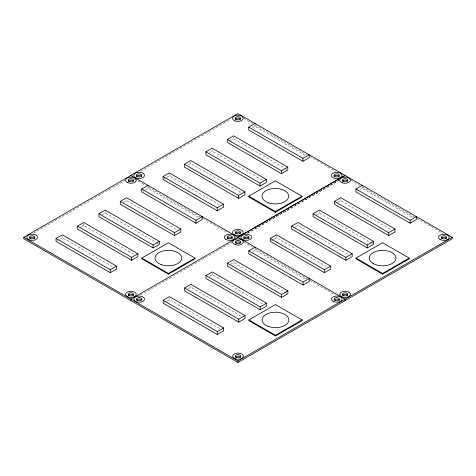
<?xml version="1.0" encoding="UTF-8"?>
<svg xmlns="http://www.w3.org/2000/svg" width="476" height="476" viewBox="0 0 476 476"><rect width="100%" height="100%" fill="white"/><g stroke="black" fill="none" stroke-linecap="round" stroke-linejoin="round"><path stroke-width="0.36" stroke-dasharray="2.38 1.78" d="M140.402 171.306L230.83 119.101M33.421 233.21L125.129 180.261M164.297 178.75L166.189 177.661M166.82 177.298L169.337 175.84L219.692 204.912M188.24 164.928L190.757 163.476L241.749 192.917M209.66 152.564L212.177 151.106L262.532 180.178M230.449 140.563L233.597 138.742L283.952 167.814M252.5 127.83L255.017 126.372L305.372 155.45M57.316 240.654L59.208 239.559M59.833 239.196L62.356 237.744L113.347 267.185M81.253 226.832L83.776 225.374L134.767 254.815M102.048 214.831L105.196 213.01L158.103 243.551M123.468 202.461L126.616 200.64L177.607 230.081M142.996 191.185L144.888 190.097M145.513 189.734L148.036 188.276L199.028 217.716M247.502 233.139L339.209 180.19M140.521 295.043L232.228 242.094M247.621 233.21L339.328 180.261M164.416 302.486L166.308 301.397M166.933 301.034L169.456 299.577L220.447 329.017M188.353 288.664L190.876 287.212L241.867 316.653M209.773 276.3L212.296 274.842L262.651 303.914M230.568 264.293L233.716 262.478L286.623 293.02M252.613 251.566L255.136 250.108L306.127 279.549M271.516 240.654L273.408 239.559M274.033 239.196L276.556 237.744L327.548 267.185M295.453 226.832L297.976 225.374L348.967 254.815M316.248 214.831L319.396 213.01L372.303 243.551M337.668 202.461L340.816 200.64L391.808 230.081M357.196 191.185L359.088 190.097M359.713 189.734L362.236 188.276L413.227 217.716M243.652 118.357L252.631 123.54M255.195 125.021L307.145 155.015M309.709 156.497L335.36 171.306M350.872 180.261L359.85 185.444M362.414 186.925L414.364 216.913M416.928 218.395L442.579 233.21M284.589 168.183L286.504 169.283M134.631 179.083L145.65 185.444M148.095 186.86L200.164 216.913M202.609 218.329L228.379 233.21M243.771 242.094L252.75 247.276M255.315 248.758L307.264 278.752M309.828 280.233L335.479 295.043M362.236 186.824L362.236 188.276M340.816 199.188L340.816 200.64M319.396 211.552L319.396 213.01M297.976 223.922L297.976 225.374M276.556 236.286L276.556 237.744M255.136 248.656L255.136 250.108M255.017 124.92L255.017 126.372M233.716 261.021L233.716 262.478M233.597 137.284L233.597 138.742M212.296 273.391L212.296 274.842M212.177 149.654L212.177 151.106M190.876 285.755L190.876 287.212M190.757 162.018L190.757 163.476M169.456 298.119L169.456 299.577M169.337 174.389L169.337 175.84M148.036 186.824L148.036 188.276M126.616 199.188L126.616 200.64M105.196 211.552L105.196 213.01M83.776 223.922L83.776 225.374M62.356 236.286L62.356 237.744"/><path stroke-width="0.71" d="M130.9 300.594L130.9 299.142L345.1 175.471L452.2 237.304L452.2 238.762L238 362.426L23.8 238.762L23.8 237.304L130.9 175.471M163.036 176.566L169.337 172.931L223.518 204.21L223.518 207.12L217.217 210.761L163.036 179.476L163.036 176.566L217.217 207.851L223.518 204.21M184.456 164.202L190.757 160.567L244.938 191.846L244.938 194.755L238.637 198.391L184.456 167.112L184.456 164.202L238.637 195.481L244.938 191.846M205.876 151.838L212.177 148.197L266.358 179.476L266.358 182.391L260.057 186.027L205.876 154.748L205.876 151.838L260.057 183.117L266.358 179.476M227.296 139.468L233.597 135.833L287.778 167.112L287.778 170.021L281.477 173.657L227.296 142.378L227.296 139.468L281.477 170.747L287.778 167.112M248.716 127.104L302.897 158.383L309.198 154.748L309.198 157.657L302.897 161.293L248.716 130.013L248.716 127.104L255.017 123.462M56.055 238.47L62.356 234.835L116.537 266.114L116.537 269.023L110.236 272.659L56.055 241.38L56.055 238.47L110.236 269.749L116.537 266.114M77.475 226.106L83.776 222.465L137.957 253.75L137.957 256.659L131.656 260.295L77.475 229.015L77.475 226.106L131.656 257.385L137.957 253.75M98.895 213.736L105.196 210.1L159.377 241.38L159.377 244.289L153.076 247.925L98.895 216.645L98.895 213.736L153.076 245.015L159.377 241.38M120.315 201.372L126.616 197.73L180.797 229.015L180.797 231.925L174.496 235.56L120.315 204.281L120.315 201.372L174.496 232.651L180.797 229.015M141.735 189.002L195.916 220.287L202.217 216.645L202.217 219.555L195.916 223.196L141.735 191.911L141.735 189.002L148.036 185.366M248.775 196.195L275.36 180.844L301.951 196.195L301.951 196.921L275.36 212.272L248.775 196.921L248.775 196.195L275.36 211.54L301.951 196.195M141.794 258.093L168.379 242.748L194.964 258.093L194.964 258.819L168.379 274.17L141.794 258.819L141.794 258.093L168.379 273.444L194.964 258.093M237.881 237.238L344.981 175.406L237.881 113.574L130.781 175.406L345.1 299.142L345.1 300.594M163.155 300.302L169.456 296.667L223.637 327.946L223.637 330.856L217.336 334.497L163.155 303.212L163.155 300.302L217.336 331.588L223.637 327.946M184.575 287.938L190.876 284.303L245.057 315.582L245.057 318.492L238.756 322.127L184.575 290.848L184.575 287.938L238.756 319.217L245.057 315.582M205.995 275.568L212.296 271.933L266.477 303.212L266.477 306.122L260.176 309.763L205.995 278.478L205.995 275.568L260.176 306.853L266.477 303.212M227.415 263.204L233.716 259.569L287.897 290.848L287.897 293.757L281.596 297.393L227.415 266.114L227.415 263.204L281.596 294.483L287.897 290.848M248.835 250.84L303.016 282.119L309.317 278.478L309.317 281.387L303.016 285.029L248.835 253.75L248.835 250.84L255.136 247.199M270.255 238.47L276.556 234.835L330.737 266.114L330.737 269.023L324.436 272.659L270.255 241.38L270.255 238.47L324.436 269.749L330.737 266.114M291.675 226.106L297.976 222.465L352.157 253.75L352.157 256.659L345.856 260.295L291.675 229.015L291.675 226.106L345.856 257.385L352.157 253.75M313.095 213.736L319.396 210.1L373.577 241.38L373.577 244.289L367.276 247.925L313.095 216.645L313.095 213.736L367.276 245.015L373.577 241.38M334.515 201.372L340.816 197.73L394.997 229.015L394.997 231.925L388.696 235.56L334.515 204.281L334.515 201.372L388.696 232.651L394.997 229.015M355.935 189.002L410.116 220.287L416.417 216.645L416.417 219.555L410.116 223.196L355.935 191.911L355.935 189.002L362.236 185.366M248.894 319.926L275.479 304.58L302.064 319.926L302.064 320.657L275.479 336.002L248.894 320.657L248.894 319.926L275.479 335.277L302.064 319.926M355.994 258.093L382.579 242.748L409.164 258.093L409.164 258.819L382.579 274.17L355.994 258.819L355.994 258.093L382.579 273.444L409.164 258.093M23.8 237.304L238 360.975L452.2 237.304M410.116 220.287L410.116 223.196M388.696 232.651L388.696 235.56M382.579 273.444L382.579 274.17M367.276 245.015L367.276 247.925M345.856 257.385L345.856 260.295M324.436 269.749L324.436 272.659M303.016 282.119L303.016 285.029M302.897 158.383L302.897 161.293M281.596 294.483L281.596 297.393M281.477 170.747L281.477 173.657M275.479 335.277L275.479 336.002M275.36 211.54L275.36 212.272M260.176 306.853L260.176 309.763M260.057 183.117L260.057 186.027M238.756 319.217L238.756 322.127M238.637 195.481L238.637 198.391M238 360.975L238 362.426M217.336 331.588L217.336 334.497M217.217 207.851L217.217 210.761M195.916 220.287L195.916 223.196M174.496 232.651L174.496 235.56M168.379 273.444L168.379 274.17M153.076 245.015L153.076 247.925M131.656 257.385L131.656 260.295M110.236 269.749L110.236 272.659M342.506 181.243A2.672 1.541 0 0 1 345.088 180.101A2.672 1.541 0 0 1 347.67 181.243M441.3 238.363A2.672 1.541 0 0 1 443.882 237.221A2.672 1.541 0 0 1 446.464 238.363M342.518 295.394A2.672 1.541 0 0 1 345.1 294.251A2.672 1.541 0 0 1 347.682 295.394M243.736 238.363A2.672 1.541 0 0 1 246.318 237.221A2.672 1.541 0 0 1 248.9 238.363M235.287 119.345A2.672 1.541 0 0 1 237.869 118.197A2.672 1.541 0 0 1 240.451 119.345M334.087 176.459A2.672 1.541 0 0 1 336.669 175.317A2.672 1.541 0 0 1 339.245 176.459M235.299 233.49A2.672 1.541 0 0 1 237.881 232.347A2.672 1.541 0 0 1 240.463 233.49M136.517 176.459A2.672 1.541 0 0 1 139.099 175.317A2.672 1.541 0 0 1 141.681 176.459M235.406 243.075A2.672 1.541 0 0 1 237.988 241.933A2.672 1.541 0 0 1 240.57 243.075M334.2 300.195A2.672 1.541 0 0 1 336.782 299.053A2.672 1.541 0 0 1 339.364 300.195M235.418 357.226A2.672 1.541 0 0 1 238 356.084A2.672 1.541 0 0 1 240.582 357.226M136.636 300.195A2.672 1.541 0 0 1 139.218 299.053A2.672 1.541 0 0 1 141.8 300.195M128.306 181.243A2.672 1.541 0 0 1 130.888 180.101A2.672 1.541 0 0 1 133.47 181.243M227.1 238.363A2.672 1.541 0 0 1 229.682 237.221A2.672 1.541 0 0 1 232.264 238.363M128.318 295.394A2.672 1.541 0 0 1 130.9 294.251A2.672 1.541 0 0 1 133.482 295.394M29.536 238.363A2.672 1.541 0 0 1 32.118 237.221A2.672 1.541 0 0 1 34.7 238.363M373.13 263.549A13.364 7.717 0 0 0 395.491 260.092A13.364 7.717 0 0 0 379.122 250.644A13.364 7.717 0 0 0 373.13 263.549M440.104 239.487A5.343 3.088 0 0 0 449.046 238.107A5.343 3.088 0 0 0 442.502 234.323A5.343 3.088 0 0 0 440.104 239.487M243.641 239.981A5.343 3.088 0 0 0 251.661 237.304A5.343 3.088 0 0 0 243.641 234.632A5.343 3.088 0 0 0 243.641 239.981M342.417 182.861A5.343 3.088 0 0 0 350.431 180.19A5.343 3.088 0 0 0 342.417 177.518A5.343 3.088 0 0 0 342.417 182.861M341.322 296.524A5.343 3.088 0 0 0 350.265 295.138A5.343 3.088 0 0 0 343.714 291.36A5.343 3.088 0 0 0 341.322 296.524M343.749 181.523A2.672 1.541 0 0 0 347.76 180.19A2.672 1.541 0 0 0 343.749 178.851A2.672 1.541 0 0 0 343.749 181.523M244.979 238.643A2.672 1.541 0 0 0 248.99 237.304A2.672 1.541 0 0 0 244.979 235.971A2.672 1.541 0 0 0 244.979 238.643M442.549 238.643A2.672 1.541 0 0 0 446.559 237.304A2.672 1.541 0 0 0 442.549 235.971A2.672 1.541 0 0 0 442.549 238.643M343.761 295.673A2.672 1.541 0 0 0 347.772 294.341A2.672 1.541 0 0 0 343.761 293.002A2.672 1.541 0 0 0 343.761 295.673M268.678 202.877A13.364 7.717 0 0 0 288.724 196.195A13.364 7.717 0 0 0 268.678 189.513A13.364 7.717 0 0 0 268.678 202.877M333.991 178.078A5.343 3.088 0 0 0 342.012 175.406A5.343 3.088 0 0 0 333.991 172.734A5.343 3.088 0 0 0 333.991 178.078M135.321 177.59A5.343 3.088 0 0 0 144.264 176.203A5.343 3.088 0 0 0 137.713 172.425A5.343 3.088 0 0 0 135.321 177.59M235.198 120.958A5.343 3.088 0 0 0 243.218 118.286A5.343 3.088 0 0 0 235.198 115.614A5.343 3.088 0 0 0 235.198 120.958M234.103 234.62A5.343 3.088 0 0 0 243.046 233.234A5.343 3.088 0 0 0 236.501 229.456A5.343 3.088 0 0 0 234.103 234.62M235.983 119.381A2.672 1.541 0 0 0 240.451 118.685A2.672 1.541 0 0 0 237.179 116.799A2.672 1.541 0 0 0 235.983 119.381M137.76 176.739A2.672 1.541 0 0 0 141.771 175.406A2.672 1.541 0 0 0 137.76 174.067A2.672 1.541 0 0 0 137.76 176.739M334.777 176.495A2.672 1.541 0 0 0 339.245 175.805A2.672 1.541 0 0 0 335.973 173.913A2.672 1.541 0 0 0 334.777 176.495M235.995 233.526A2.672 1.541 0 0 0 240.463 232.835A2.672 1.541 0 0 0 237.191 230.949A2.672 1.541 0 0 0 235.995 233.526M268.797 326.607A13.364 7.717 0 0 0 288.843 319.926A13.364 7.717 0 0 0 268.797 313.244A13.364 7.717 0 0 0 268.797 326.607M333.004 301.32A5.343 3.088 0 0 0 341.947 299.94A5.343 3.088 0 0 0 335.401 296.161A5.343 3.088 0 0 0 333.004 301.32M135.434 301.32A5.343 3.088 0 0 0 144.377 299.94A5.343 3.088 0 0 0 137.832 296.161A5.343 3.088 0 0 0 135.434 301.32M235.317 244.694A5.343 3.088 0 0 0 243.331 242.022A5.343 3.088 0 0 0 235.317 239.351A5.343 3.088 0 0 0 235.317 244.694M235.328 358.844A5.343 3.088 0 0 0 243.343 356.173A5.343 3.088 0 0 0 235.328 353.501A5.343 3.088 0 0 0 235.328 358.844M236.096 243.111A2.672 1.541 0 0 0 240.57 242.421A2.672 1.541 0 0 0 237.298 240.535A2.672 1.541 0 0 0 236.096 243.111M137.879 300.475A2.672 1.541 0 0 0 141.89 299.142A2.672 1.541 0 0 0 137.879 297.803A2.672 1.541 0 0 0 137.879 300.475M335.449 300.475A2.672 1.541 0 0 0 339.459 299.142A2.672 1.541 0 0 0 335.449 297.803A2.672 1.541 0 0 0 335.449 300.475M236.108 357.262A2.672 1.541 0 0 0 240.582 356.572A2.672 1.541 0 0 0 237.31 354.68A2.672 1.541 0 0 0 236.108 357.262M161.697 264.775A13.364 7.717 0 0 0 181.743 258.093A13.364 7.717 0 0 0 161.697 251.411A13.364 7.717 0 0 0 161.697 264.775M225.904 239.487A5.343 3.088 0 0 0 234.846 238.107A5.343 3.088 0 0 0 228.301 234.323A5.343 3.088 0 0 0 225.904 239.487M29.441 239.981A5.343 3.088 0 0 0 37.461 237.304A5.343 3.088 0 0 0 29.441 234.632A5.343 3.088 0 0 0 29.441 239.981M127.11 182.373A5.343 3.088 0 0 0 136.053 180.987A5.343 3.088 0 0 0 129.502 177.209A5.343 3.088 0 0 0 127.11 182.373M127.122 296.524A5.343 3.088 0 0 0 136.065 295.138A5.343 3.088 0 0 0 129.514 291.36A5.343 3.088 0 0 0 127.122 296.524M128.996 181.279A2.672 1.541 0 0 0 133.47 180.588A2.672 1.541 0 0 0 130.198 178.696A2.672 1.541 0 0 0 128.996 181.279M30.779 238.643A2.672 1.541 0 0 0 34.79 237.304A2.672 1.541 0 0 0 30.779 235.971A2.672 1.541 0 0 0 30.779 238.643M228.349 238.643A2.672 1.541 0 0 0 232.359 237.304A2.672 1.541 0 0 0 228.349 235.971A2.672 1.541 0 0 0 228.349 238.643M129.008 295.429A2.672 1.541 0 0 0 133.482 294.739A2.672 1.541 0 0 0 130.21 292.847A2.672 1.541 0 0 0 129.008 295.429"/></g></svg>
